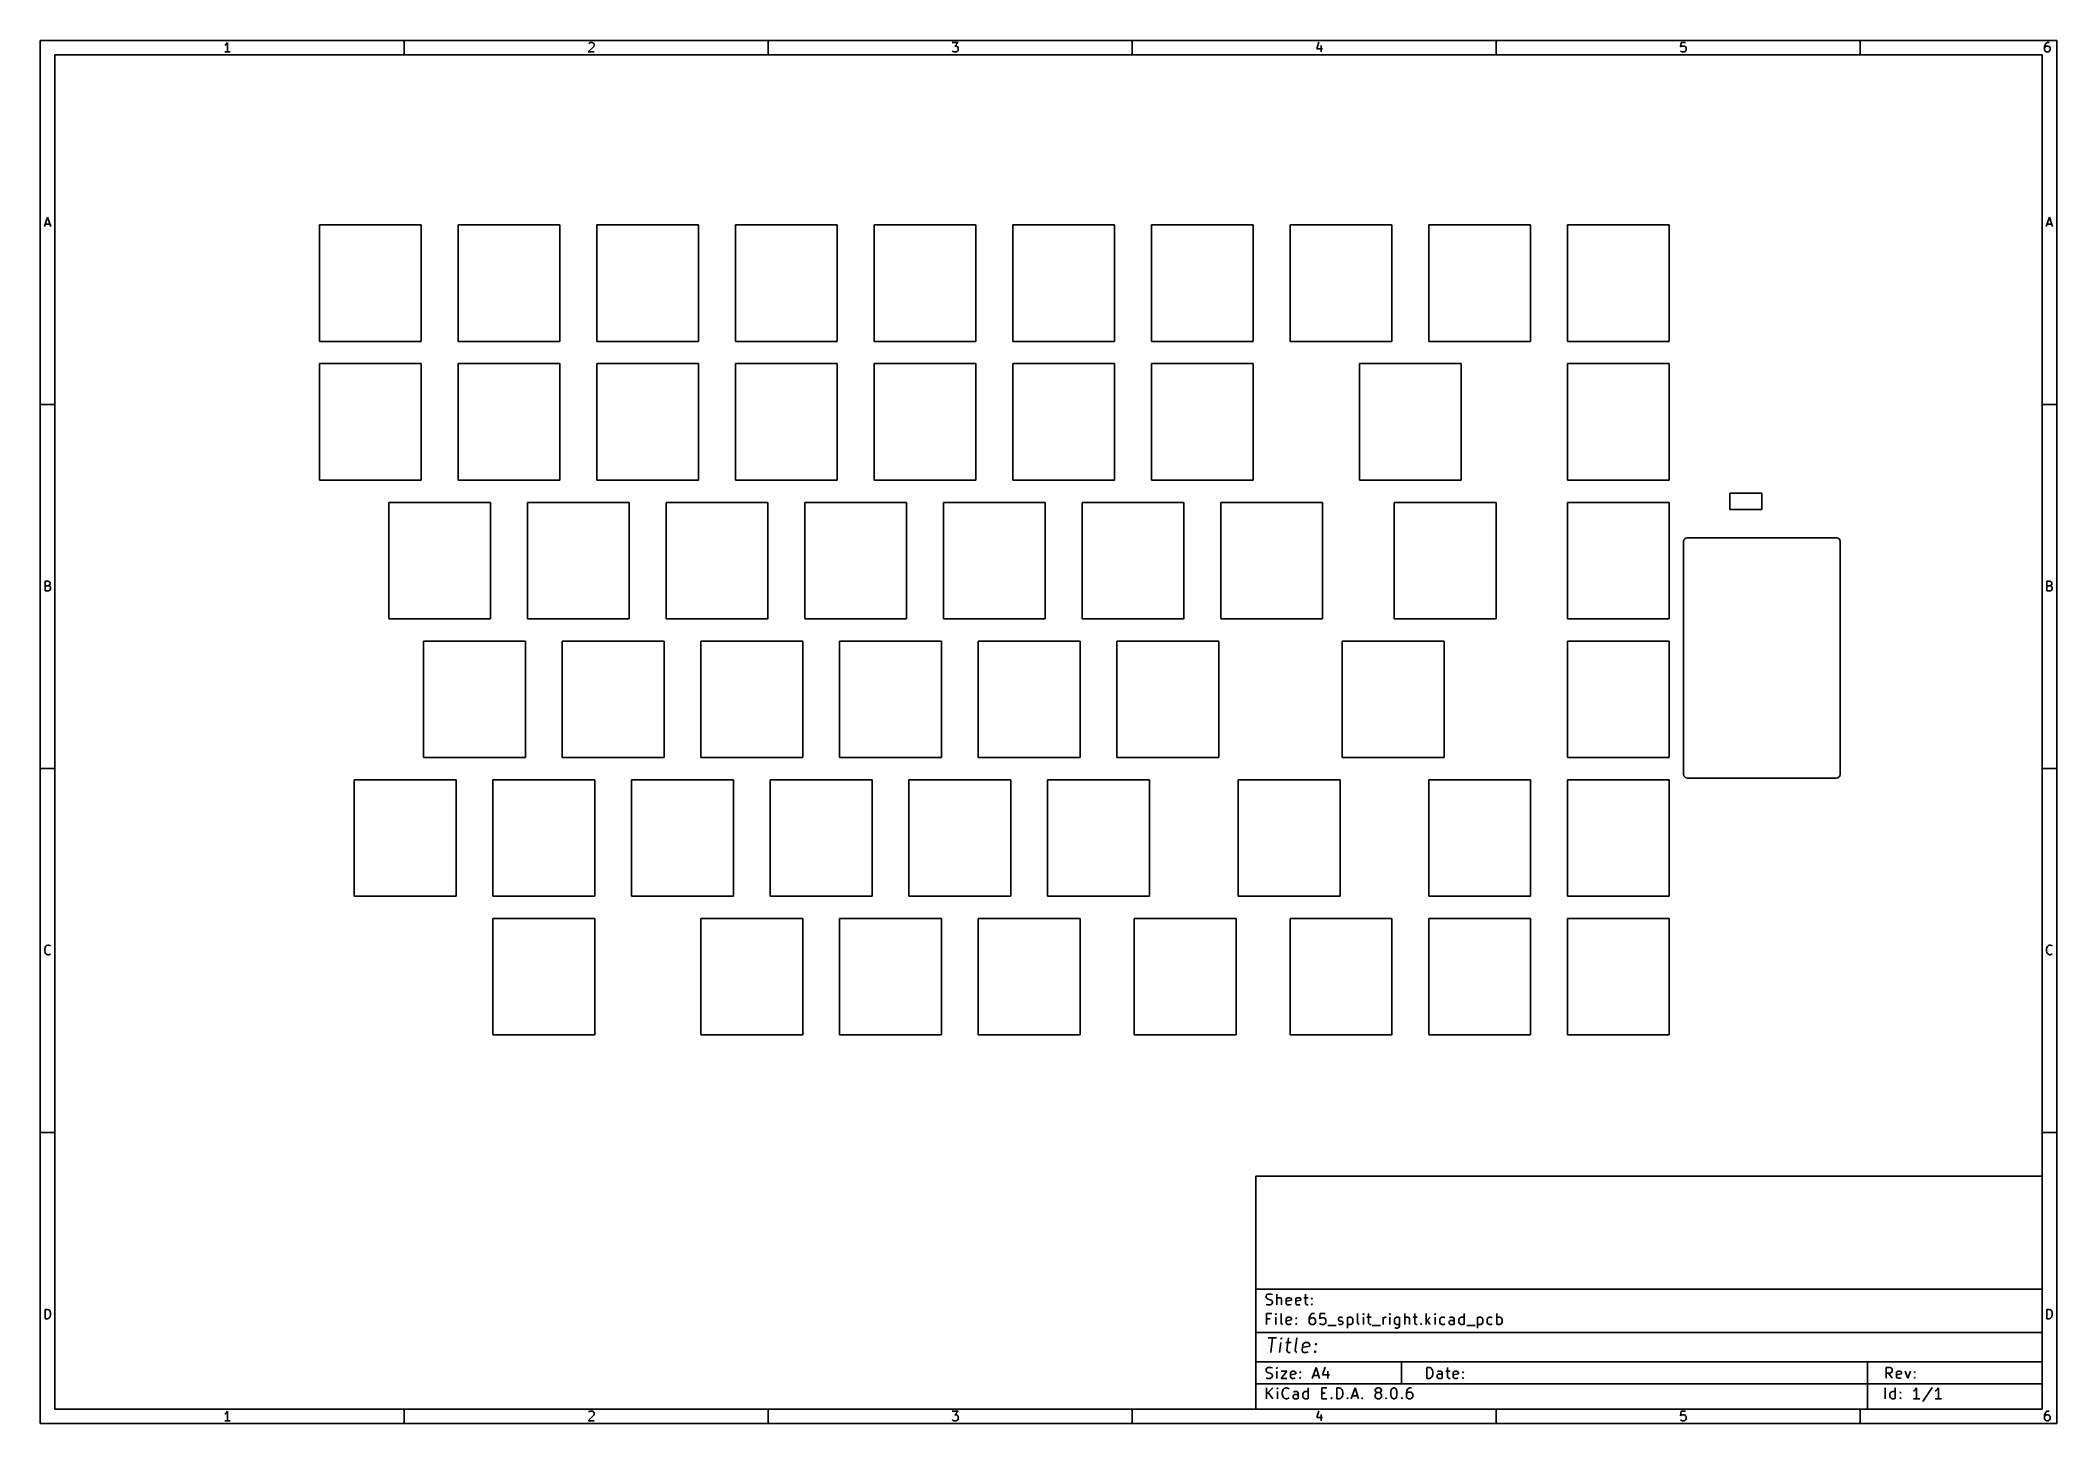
# Model space of a CAD drawing. Extents: x -9.8 to 1.1, y -6.5 to 1.
import ezdxf

# ---------------------------------------------------------------- set-up
doc = ezdxf.new("R2010")
doc.units = 0
doc.header["$MEASUREMENT"] = 0
doc.layers.add('BLACK', color=7, linetype='CONTINUOUS')

msp = doc.modelspace()

# ---------------------------------------------------------------- linework, layer by layer
at = {"layer": 'BLACK', "linetype": 'CONTINUOUS'}
for p, q in [((-9.833, 0.977), (1.073, 0.977)), ((-9.833, -6.503), (-9.833, 0.977)), ((-9.754, 0.899), (0.994, 0.899)), ((-9.754, -6.424), (-9.754, 0.899)), ((-8.83, 0.954), (-8.835, 0.951)), ((-8.805, 0.915), (-8.835, 0.915)), ((-8.825, 0.959), (-8.83, 0.954)), ((-8.82, 0.966), (-8.825, 0.959)), ((-8.82, 0.915), (-8.82, 0.966)), ((-7.864, 0.899), (-7.864, 0.977)), ((-6.839, 0.944), (-6.869, 0.915)), ((-6.869, 0.915), (-6.837, 0.915)), ((-6.866, 0.961), (-6.864, 0.963)), ((-6.864, 0.963), (-6.859, 0.966)), ((-6.859, 0.966), (-6.847, 0.966)), ((-6.847, 0.966), (-6.842, 0.963)), ((-6.842, 0.963), (-6.839, 0.961)), ((-6.839, 0.961), (-6.837, 0.956)), ((-6.837, 0.951), (-6.839, 0.944)), ((-6.837, 0.956), (-6.837, 0.951)), ((-5.896, 0.899), (-5.896, 0.977)), ((-4.9, 0.966), (-4.868, 0.966)), ((-4.898, 0.917), (-4.9, 0.92)), ((-4.893, 0.915), (-4.898, 0.917)), ((-4.878, 0.915), (-4.893, 0.915)), ((-4.868, 0.966), (-4.886, 0.946)), ((-4.886, 0.946), (-4.878, 0.946)), ((-4.878, 0.946), (-4.873, 0.944)), ((-4.873, 0.917), (-4.878, 0.915)), ((-4.873, 0.944), (-4.871, 0.942)), ((-4.871, 0.92), (-4.873, 0.917)), ((-4.871, 0.942), (-4.868, 0.937)), ((-4.868, 0.924), (-4.871, 0.92)), ((-4.868, 0.937), (-4.868, 0.924)), ((-3.927, 0.899), (-3.927, 0.977)), ((-2.917, 0.968), (-2.929, 0.932)), ((-2.929, 0.932), (-2.898, 0.932)), ((-2.905, 0.949), (-2.905, 0.915)), ((-1.959, 0.899), (-1.959, 0.977)), ((-0.958, 0.966), (-0.961, 0.942)), ((-0.961, 0.942), (-0.958, 0.944)), ((-0.958, 0.917), (-0.961, 0.92)), ((-0.934, 0.966), (-0.958, 0.966)), ((-0.958, 0.944), (-0.953, 0.946)), ((-0.953, 0.915), (-0.958, 0.917)), ((-0.953, 0.946), (-0.941, 0.946)), ((-0.941, 0.915), (-0.953, 0.915)), ((-0.941, 0.946), (-0.936, 0.944)), ((-0.936, 0.917), (-0.941, 0.915)), ((-0.936, 0.944), (-0.934, 0.942)), ((-0.934, 0.92), (-0.936, 0.917)), ((-0.934, 0.942), (-0.931, 0.937)), ((-0.931, 0.924), (-0.934, 0.92)), ((-0.931, 0.937), (-0.931, 0.924)), ((0.01, 0.899), (0.01, 0.977)), ((0.994, 0.899), (0.994, -6.424)), ((1.01, 0.954), (1.008, 0.944)), ((1.008, 0.944), (1.008, 0.924)), ((1.01, 0.942), (1.008, 0.937)), ((1.008, 0.924), (1.01, 0.92)), ((1.015, 0.961), (1.01, 0.954)), ((1.013, 0.944), (1.01, 0.942)), ((1.01, 0.92), (1.013, 0.917)), ((1.018, 0.946), (1.013, 0.944)), ((1.013, 0.917), (1.018, 0.915)), ((1.018, 0.963), (1.015, 0.961)), ((1.022, 0.966), (1.018, 0.963)), ((1.027, 0.946), (1.018, 0.946)), ((1.018, 0.915), (1.027, 0.915)), ((1.032, 0.966), (1.022, 0.966)), ((1.032, 0.944), (1.027, 0.946)), ((1.027, 0.915), (1.032, 0.917)), ((1.035, 0.942), (1.032, 0.944)), ((1.032, 0.917), (1.035, 0.92)), ((1.037, 0.937), (1.035, 0.942)), ((1.035, 0.92), (1.037, 0.924)), ((1.037, 0.924), (1.037, 0.937)), ((1.073, 0.977), (1.073, -6.503)), ((-9.81, -0.03), (-9.793, 0.021)), ((-9.793, 0.021), (-9.776, -0.03)), ((1.017, -0.03), (1.034, 0.021)), ((1.034, 0.021), (1.051, -0.03)), ((-9.805, -0.016), (-9.781, -0.016)), ((-8.323, -0.021), (-7.772, -0.021)), ((-8.323, -0.651), (-8.323, -0.021)), ((-7.772, -0.021), (-7.772, -0.651)), ((-7.573, -0.021), (-7.022, -0.021)), ((-7.573, -0.651), (-7.573, -0.021)), ((-7.022, -0.021), (-7.022, -0.651)), ((-6.823, -0.021), (-6.272, -0.021)), ((-6.823, -0.651), (-6.823, -0.021)), ((-6.272, -0.021), (-6.272, -0.651)), ((-6.073, -0.021), (-5.522, -0.021)), ((-6.073, -0.651), (-6.073, -0.021)), ((-5.522, -0.021), (-5.522, -0.651)), ((-5.323, -0.021), (-4.772, -0.021)), ((-5.323, -0.651), (-5.323, -0.021)), ((-4.772, -0.021), (-4.772, -0.651)), ((-4.573, -0.021), (-4.022, -0.021)), ((-4.573, -0.651), (-4.573, -0.021)), ((-4.022, -0.021), (-4.022, -0.651)), ((-3.823, -0.021), (-3.272, -0.021)), ((-3.823, -0.651), (-3.823, -0.021)), ((-3.272, -0.021), (-3.272, -0.651)), ((-3.073, -0.021), (-2.522, -0.021)), ((-3.073, -0.651), (-3.073, -0.021)), ((-2.522, -0.021), (-2.522, -0.651)), ((-2.323, -0.021), (-1.772, -0.021)), ((-2.323, -0.651), (-2.323, -0.021)), ((-1.772, -0.021), (-1.772, -0.651)), ((-1.573, -0.021), (-1.022, -0.021)), ((-1.573, -0.651), (-1.573, -0.021)), ((-1.022, -0.021), (-1.022, -0.651)), ((1.021, -0.016), (1.046, -0.016)), ((-7.772, -0.651), (-8.323, -0.651)), ((-7.022, -0.651), (-7.573, -0.651)), ((-6.272, -0.651), (-6.823, -0.651)), ((-5.522, -0.651), (-6.073, -0.651)), ((-4.772, -0.651), (-5.323, -0.651)), ((-4.022, -0.651), (-4.573, -0.651)), ((-3.272, -0.651), (-3.823, -0.651)), ((-2.522, -0.651), (-3.073, -0.651)), ((-1.772, -0.651), (-2.323, -0.651)), ((-1.022, -0.651), (-1.573, -0.651)), ((-8.323, -0.771), (-7.772, -0.771)), ((-8.323, -1.401), (-8.323, -0.771)), ((-7.772, -0.771), (-7.772, -1.401)), ((-7.573, -0.771), (-7.022, -0.771)), ((-7.573, -1.401), (-7.573, -0.771)), ((-7.022, -0.771), (-7.022, -1.401)), ((-6.823, -0.771), (-6.272, -0.771)), ((-6.823, -1.401), (-6.823, -0.771)), ((-6.272, -0.771), (-6.272, -1.401)), ((-6.073, -0.771), (-5.522, -0.771)), ((-6.073, -1.401), (-6.073, -0.771)), ((-5.522, -0.771), (-5.522, -1.401)), ((-5.323, -0.771), (-4.772, -0.771)), ((-5.323, -1.401), (-5.323, -0.771)), ((-4.772, -0.771), (-4.772, -1.401)), ((-4.573, -0.771), (-4.022, -0.771)), ((-4.573, -1.401), (-4.573, -0.771)), ((-4.022, -0.771), (-4.022, -1.401)), ((-3.823, -0.771), (-3.272, -0.771)), ((-3.823, -1.401), (-3.823, -0.771)), ((-3.272, -0.771), (-3.272, -1.401)), ((-2.698, -0.771), (-2.147, -0.771)), ((-2.698, -1.401), (-2.698, -0.771)), ((-2.147, -0.771), (-2.147, -1.401)), ((-1.573, -0.771), (-1.022, -0.771)), ((-1.573, -1.401), (-1.573, -0.771)), ((-1.022, -0.771), (-1.022, -1.401)), ((-9.833, -0.991), (-9.754, -0.991)), ((1.073, -0.991), (0.994, -0.991)), ((-7.772, -1.401), (-8.323, -1.401)), ((-7.022, -1.401), (-7.573, -1.401)), ((-6.272, -1.401), (-6.823, -1.401)), ((-5.522, -1.401), (-6.073, -1.401)), ((-4.772, -1.401), (-5.323, -1.401)), ((-4.022, -1.401), (-4.573, -1.401)), ((-3.272, -1.401), (-3.823, -1.401)), ((-2.147, -1.401), (-2.698, -1.401)), ((-1.022, -1.401), (-1.573, -1.401)), ((-7.948, -1.521), (-7.397, -1.521)), ((-7.948, -2.151), (-7.948, -1.521)), ((-7.397, -1.521), (-7.397, -2.151)), ((-7.198, -1.521), (-6.647, -1.521)), ((-7.198, -2.151), (-7.198, -1.521)), ((-6.647, -1.521), (-6.647, -2.151)), ((-6.448, -1.521), (-5.897, -1.521)), ((-6.448, -2.151), (-6.448, -1.521)), ((-5.897, -1.521), (-5.897, -2.151)), ((-5.698, -1.521), (-5.147, -1.521)), ((-5.698, -2.151), (-5.698, -1.521)), ((-5.147, -1.521), (-5.147, -2.151)), ((-4.948, -1.521), (-4.397, -1.521)), ((-4.948, -2.151), (-4.948, -1.521)), ((-4.397, -1.521), (-4.397, -2.151)), ((-4.198, -1.521), (-3.647, -1.521)), ((-4.198, -2.151), (-4.198, -1.521)), ((-3.647, -1.521), (-3.647, -2.151)), ((-3.448, -1.521), (-2.897, -1.521)), ((-3.448, -2.151), (-3.448, -1.521)), ((-2.897, -1.521), (-2.897, -2.151)), ((-2.51, -1.521), (-1.959, -1.521)), ((-2.51, -2.151), (-2.51, -1.521)), ((-1.959, -1.521), (-1.959, -2.151)), ((-1.573, -1.521), (-1.022, -1.521)), ((-1.573, -2.151), (-1.573, -1.521)), ((-1.022, -1.521), (-1.022, -2.151)), ((-0.521, -1.472), (-0.694, -1.472)), ((-0.694, -1.472), (-0.694, -1.559)), ((-0.521, -1.559), (-0.521, -1.472)), ((-0.694, -1.559), (-0.521, -1.559)), ((-0.945, -2.992), (-0.945, -1.732)), ((-0.925, -1.713), (-0.118, -1.713)), ((-0.098, -1.732), (-0.098, -2.992)), ((-9.807, -1.999), (-9.807, -1.948)), ((-9.807, -1.948), (-9.79, -1.948)), ((-9.79, -1.948), (-9.785, -1.95)), ((-9.785, -1.95), (-9.782, -1.952)), ((-9.782, -1.952), (-9.78, -1.957)), ((-9.78, -1.962), (-9.782, -1.967)), ((-9.78, -1.957), (-9.78, -1.962)), ((1.02, -1.999), (1.02, -1.948)), ((1.02, -1.948), (1.037, -1.948)), ((1.037, -1.948), (1.042, -1.95)), ((1.042, -1.95), (1.045, -1.952)), ((1.045, -1.952), (1.047, -1.957)), ((1.047, -1.962), (1.045, -1.967)), ((1.047, -1.957), (1.047, -1.962)), ((-9.79, -1.972), (-9.807, -1.972)), ((-9.787, -1.999), (-9.807, -1.999)), ((-9.785, -1.969), (-9.79, -1.972)), ((-9.79, -1.972), (-9.782, -1.974)), ((-9.782, -1.996), (-9.787, -1.999)), ((-9.782, -1.967), (-9.785, -1.969)), ((-9.782, -1.974), (-9.78, -1.977)), ((-9.78, -1.994), (-9.782, -1.996)), ((-9.78, -1.977), (-9.777, -1.982)), ((-9.777, -1.989), (-9.78, -1.994)), ((-9.777, -1.982), (-9.777, -1.989)), ((1.037, -1.972), (1.02, -1.972)), ((1.04, -1.999), (1.02, -1.999)), ((1.042, -1.969), (1.037, -1.972)), ((1.037, -1.972), (1.045, -1.974)), ((1.045, -1.996), (1.04, -1.999)), ((1.045, -1.967), (1.042, -1.969)), ((1.045, -1.974), (1.047, -1.977)), ((1.047, -1.994), (1.045, -1.996)), ((1.047, -1.977), (1.049, -1.982)), ((1.049, -1.989), (1.047, -1.994)), ((1.049, -1.982), (1.049, -1.989)), ((-7.397, -2.151), (-7.948, -2.151)), ((-6.647, -2.151), (-7.198, -2.151)), ((-5.897, -2.151), (-6.448, -2.151)), ((-5.147, -2.151), (-5.698, -2.151)), ((-4.397, -2.151), (-4.948, -2.151)), ((-3.647, -2.151), (-4.198, -2.151)), ((-2.897, -2.151), (-3.448, -2.151)), ((-1.959, -2.151), (-2.51, -2.151)), ((-1.022, -2.151), (-1.573, -2.151)), ((-7.76, -2.271), (-7.209, -2.271)), ((-7.76, -2.901), (-7.76, -2.271)), ((-7.209, -2.271), (-7.209, -2.901)), ((-7.01, -2.271), (-6.459, -2.271)), ((-7.01, -2.901), (-7.01, -2.271)), ((-6.459, -2.271), (-6.459, -2.901)), ((-6.26, -2.271), (-5.709, -2.271)), ((-6.26, -2.901), (-6.26, -2.271)), ((-5.709, -2.271), (-5.709, -2.901)), ((-5.51, -2.271), (-4.959, -2.271)), ((-5.51, -2.901), (-5.51, -2.271)), ((-4.959, -2.271), (-4.959, -2.901)), ((-4.76, -2.271), (-4.209, -2.271)), ((-4.76, -2.901), (-4.76, -2.271)), ((-4.209, -2.271), (-4.209, -2.901)), ((-4.01, -2.271), (-3.459, -2.271)), ((-4.01, -2.901), (-4.01, -2.271)), ((-3.459, -2.271), (-3.459, -2.901)), ((-2.792, -2.271), (-2.24, -2.271)), ((-2.792, -2.901), (-2.792, -2.271)), ((-2.24, -2.271), (-2.24, -2.901)), ((-1.573, -2.271), (-1.022, -2.271)), ((-1.573, -2.901), (-1.573, -2.271)), ((-1.022, -2.271), (-1.022, -2.901)), ((-7.209, -2.901), (-7.76, -2.901)), ((-6.459, -2.901), (-7.01, -2.901)), ((-5.709, -2.901), (-6.26, -2.901)), ((-4.959, -2.901), (-5.51, -2.901)), ((-4.209, -2.901), (-4.76, -2.901)), ((-3.459, -2.901), (-4.01, -2.901)), ((-2.24, -2.901), (-2.792, -2.901)), ((-1.022, -2.901), (-1.573, -2.901)), ((-9.833, -2.96), (-9.754, -2.96)), ((-8.135, -3.021), (-7.584, -3.021)), ((-8.135, -3.651), (-8.135, -3.021)), ((-7.584, -3.021), (-7.584, -3.651)), ((-7.385, -3.021), (-6.834, -3.021)), ((-7.385, -3.651), (-7.385, -3.021)), ((-6.834, -3.021), (-6.834, -3.651)), ((-6.635, -3.021), (-6.084, -3.021)), ((-6.635, -3.651), (-6.635, -3.021)), ((-6.084, -3.021), (-6.084, -3.651)), ((-5.885, -3.021), (-5.334, -3.021)), ((-5.885, -3.651), (-5.885, -3.021)), ((-5.334, -3.021), (-5.334, -3.651)), ((-5.135, -3.021), (-4.584, -3.021)), ((-5.135, -3.651), (-5.135, -3.021)), ((-4.584, -3.021), (-4.584, -3.651)), ((-4.385, -3.021), (-3.834, -3.021)), ((-4.385, -3.651), (-4.385, -3.021)), ((-3.834, -3.021), (-3.834, -3.651)), ((-3.354, -3.021), (-2.803, -3.021)), ((-3.354, -3.651), (-3.354, -3.021)), ((-2.803, -3.021), (-2.803, -3.651)), ((-2.323, -3.021), (-1.772, -3.021)), ((-2.323, -3.651), (-2.323, -3.021)), ((-1.772, -3.021), (-1.772, -3.651)), ((-1.573, -3.021), (-1.022, -3.021)), ((-1.573, -3.651), (-1.573, -3.021)), ((-1.022, -3.021), (-1.022, -3.651)), ((-0.118, -3.012), (-0.925, -3.012)), ((1.073, -2.96), (0.994, -2.96)), ((-7.584, -3.651), (-8.135, -3.651)), ((-6.834, -3.651), (-7.385, -3.651)), ((-6.084, -3.651), (-6.635, -3.651)), ((-5.334, -3.651), (-5.885, -3.651)), ((-4.584, -3.651), (-5.135, -3.651)), ((-3.834, -3.651), (-4.385, -3.651)), ((-2.803, -3.651), (-3.354, -3.651)), ((-1.772, -3.651), (-2.323, -3.651)), ((-1.022, -3.651), (-1.573, -3.651)), ((-7.385, -3.771), (-6.834, -3.771)), ((-7.385, -4.401), (-7.385, -3.771)), ((-6.834, -3.771), (-6.834, -4.401)), ((-6.26, -3.771), (-5.709, -3.771)), ((-6.26, -4.401), (-6.26, -3.771)), ((-5.709, -3.771), (-5.709, -4.401)), ((-5.51, -3.771), (-4.959, -3.771)), ((-5.51, -4.401), (-5.51, -3.771)), ((-4.959, -3.771), (-4.959, -4.401)), ((-4.76, -3.771), (-4.209, -3.771)), ((-4.76, -4.401), (-4.76, -3.771)), ((-4.209, -3.771), (-4.209, -4.401)), ((-3.917, -3.771), (-3.365, -3.771)), ((-3.917, -4.401), (-3.917, -3.771)), ((-3.365, -3.771), (-3.365, -4.401)), ((-3.073, -3.771), (-2.522, -3.771)), ((-3.073, -4.401), (-3.073, -3.771)), ((-2.522, -3.771), (-2.522, -4.401)), ((-2.323, -3.771), (-1.772, -3.771)), ((-2.323, -4.401), (-2.323, -3.771)), ((-1.772, -3.771), (-1.772, -4.401)), ((-1.573, -3.771), (-1.022, -3.771)), ((-1.573, -4.401), (-1.573, -3.771)), ((-1.022, -3.771), (-1.022, -4.401)), ((-9.807, -3.928), (-9.804, -3.923)), ((-9.804, -3.923), (-9.799, -3.918)), ((-9.799, -3.918), (-9.792, -3.916)), ((-9.792, -3.916), (-9.787, -3.916)), ((-9.787, -3.916), (-9.78, -3.918)), ((-9.78, -3.918), (-9.777, -3.921)), ((1.02, -3.928), (1.023, -3.923)), ((1.023, -3.923), (1.028, -3.918)), ((1.028, -3.918), (1.035, -3.916)), ((1.035, -3.916), (1.04, -3.916)), ((1.04, -3.916), (1.047, -3.918)), ((1.047, -3.918), (1.049, -3.921)), ((-9.809, -3.938), (-9.807, -3.928)), ((-9.809, -3.945), (-9.809, -3.938)), ((-9.807, -3.955), (-9.809, -3.945)), ((-9.804, -3.96), (-9.807, -3.955)), ((-9.799, -3.965), (-9.804, -3.96)), ((-9.792, -3.967), (-9.799, -3.965)), ((-9.787, -3.967), (-9.792, -3.967)), ((-9.78, -3.965), (-9.787, -3.967)), ((-9.777, -3.962), (-9.78, -3.965)), ((1.018, -3.938), (1.02, -3.928)), ((1.018, -3.945), (1.018, -3.938)), ((1.02, -3.955), (1.018, -3.945)), ((1.023, -3.96), (1.02, -3.955)), ((1.028, -3.965), (1.023, -3.96)), ((1.035, -3.967), (1.028, -3.965)), ((1.04, -3.967), (1.035, -3.967)), ((1.047, -3.965), (1.04, -3.967)), ((1.049, -3.962), (1.047, -3.965)), ((-6.834, -4.401), (-7.385, -4.401)), ((-5.709, -4.401), (-6.26, -4.401)), ((-4.959, -4.401), (-5.51, -4.401)), ((-4.209, -4.401), (-4.76, -4.401)), ((-3.365, -4.401), (-3.917, -4.401)), ((-2.522, -4.401), (-3.073, -4.401)), ((-1.772, -4.401), (-2.323, -4.401)), ((-1.022, -4.401), (-1.573, -4.401)), ((-9.833, -4.928), (-9.754, -4.928)), ((1.073, -4.928), (0.994, -4.928)), ((-3.258, -5.165), (0.994, -5.165)), ((-3.258, -6.424), (-3.258, -5.165)), ((0.994, -5.165), (0.994, -6.424)), ((-3.258, -5.775), (0.994, -5.775)), ((-9.807, -5.936), (-9.807, -5.885)), ((-9.807, -5.885), (-9.794, -5.885)), ((-9.794, -5.885), (-9.787, -5.887)), ((-9.787, -5.887), (-9.782, -5.892)), ((-3.203, -5.813), (-3.2, -5.807)), ((-3.203, -5.819), (-3.203, -5.813)), ((-3.2, -5.824), (-3.203, -5.819)), ((-3.203, -5.858), (-3.195, -5.861)), ((-3.2, -5.807), (-3.198, -5.805)), ((-3.198, -5.827), (-3.2, -5.824)), ((-3.198, -5.805), (-3.192, -5.802)), ((-3.192, -5.83), (-3.198, -5.827)), ((-3.195, -5.861), (-3.181, -5.861)), ((-3.192, -5.802), (-3.178, -5.802)), ((-3.181, -5.833), (-3.192, -5.83)), ((-3.175, -5.836), (-3.181, -5.833)), ((-3.181, -5.861), (-3.175, -5.858)), ((-3.178, -5.802), (-3.169, -5.805)), ((-3.172, -5.838), (-3.175, -5.836)), ((-3.175, -5.858), (-3.172, -5.855)), ((-3.169, -5.844), (-3.172, -5.838)), ((-3.172, -5.855), (-3.169, -5.85)), ((-3.169, -5.85), (-3.169, -5.844)), ((-3.144, -5.861), (-3.144, -5.802)), ((-3.141, -5.824), (-3.144, -5.827)), ((-3.136, -5.822), (-3.141, -5.824)), ((-3.127, -5.822), (-3.136, -5.822)), ((-3.122, -5.824), (-3.127, -5.822)), ((-3.119, -5.83), (-3.122, -5.824)), ((-3.119, -5.861), (-3.119, -5.83)), ((-3.094, -5.83), (-3.091, -5.824)), ((-3.094, -5.852), (-3.094, -5.83)), ((-3.065, -5.836), (-3.094, -5.841)), ((-3.091, -5.858), (-3.094, -5.852)), ((-3.091, -5.824), (-3.085, -5.822)), ((-3.085, -5.861), (-3.091, -5.858)), ((-3.085, -5.822), (-3.074, -5.822)), ((-3.074, -5.861), (-3.085, -5.861)), ((-3.074, -5.822), (-3.068, -5.824)), ((-3.068, -5.858), (-3.074, -5.861)), ((-3.068, -5.824), (-3.065, -5.83)), ((-3.065, -5.83), (-3.065, -5.836)), ((-3.043, -5.83), (-3.04, -5.824)), ((-3.043, -5.852), (-3.043, -5.83)), ((-3.015, -5.836), (-3.043, -5.841)), ((-3.04, -5.858), (-3.043, -5.852)), ((-3.04, -5.824), (-3.035, -5.822)), ((-3.035, -5.861), (-3.04, -5.858)), ((-3.035, -5.822), (-3.023, -5.822)), ((-3.023, -5.861), (-3.035, -5.861)), ((-3.023, -5.822), (-3.018, -5.824)), ((-3.018, -5.858), (-3.023, -5.861)), ((-3.018, -5.824), (-3.015, -5.83)), ((-3.015, -5.83), (-3.015, -5.836)), ((-2.998, -5.822), (-2.975, -5.822)), ((-2.99, -5.802), (-2.99, -5.852)), ((-2.99, -5.852), (-2.987, -5.858)), ((-2.987, -5.858), (-2.981, -5.861)), ((-2.981, -5.861), (-2.975, -5.861)), ((-2.959, -5.827), (-2.956, -5.824)), ((-2.956, -5.83), (-2.959, -5.827)), ((-2.959, -5.858), (-2.956, -5.855)), ((-2.956, -5.861), (-2.959, -5.858)), ((-2.956, -5.824), (-2.953, -5.827)), ((-2.956, -5.824), (-2.956, -5.83)), ((-2.953, -5.827), (-2.956, -5.83)), ((-2.956, -5.855), (-2.953, -5.858)), ((-2.956, -5.855), (-2.956, -5.861)), ((-2.953, -5.858), (-2.956, -5.861)), ((1.02, -5.936), (1.02, -5.885)), ((1.02, -5.885), (1.032, -5.885)), ((1.032, -5.885), (1.04, -5.887)), ((1.04, -5.887), (1.045, -5.892)), ((-9.794, -5.936), (-9.807, -5.936)), ((-9.787, -5.933), (-9.794, -5.936)), ((-9.782, -5.928), (-9.787, -5.933)), ((-9.782, -5.892), (-9.78, -5.897)), ((-9.78, -5.924), (-9.782, -5.928)), ((-9.78, -5.897), (-9.777, -5.906)), ((-9.777, -5.914), (-9.78, -5.924)), ((-9.777, -5.906), (-9.777, -5.914)), ((-3.2, -5.967), (-3.2, -5.908)), ((-3.2, -5.908), (-3.172, -5.908)), ((-3.181, -5.936), (-3.2, -5.936)), ((-3.15, -5.908), (-3.153, -5.911)), ((-3.153, -5.911), (-3.15, -5.914)), ((-3.147, -5.911), (-3.15, -5.908)), ((-3.15, -5.908), (-3.15, -5.914)), ((-3.15, -5.914), (-3.147, -5.911)), ((-3.15, -5.967), (-3.15, -5.928)), ((-3.122, -5.959), (-3.122, -5.908)), ((-3.119, -5.964), (-3.122, -5.959)), ((-3.113, -5.967), (-3.119, -5.964)), ((-3.094, -5.936), (-3.091, -5.931)), ((-3.094, -5.959), (-3.094, -5.936)), ((-3.065, -5.942), (-3.094, -5.948)), ((-3.091, -5.964), (-3.094, -5.959)), ((-3.091, -5.931), (-3.085, -5.928)), ((-3.085, -5.967), (-3.091, -5.964)), ((-3.085, -5.928), (-3.074, -5.928)), ((-3.074, -5.967), (-3.085, -5.967)), ((-3.074, -5.928), (-3.068, -5.931)), ((-3.068, -5.964), (-3.074, -5.967)), ((-3.068, -5.931), (-3.065, -5.936)), ((-3.065, -5.936), (-3.065, -5.942)), ((-3.043, -5.933), (-3.04, -5.931)), ((-3.04, -5.936), (-3.043, -5.933)), ((-3.043, -5.964), (-3.04, -5.962)), ((-3.04, -5.967), (-3.043, -5.964)), ((-3.04, -5.931), (-3.037, -5.933)), ((-3.04, -5.931), (-3.04, -5.936)), ((-3.037, -5.933), (-3.04, -5.936)), ((-3.04, -5.962), (-3.037, -5.964)), ((-3.04, -5.962), (-3.04, -5.967)), ((-3.037, -5.964), (-3.04, -5.967)), ((-2.967, -5.922), (-2.97, -5.933)), ((-2.97, -5.933), (-2.97, -5.956)), ((-2.967, -5.936), (-2.97, -5.942)), ((-2.97, -5.956), (-2.967, -5.962)), ((-2.961, -5.914), (-2.967, -5.922)), ((-2.964, -5.933), (-2.967, -5.936)), ((-2.967, -5.962), (-2.964, -5.964)), ((-2.959, -5.931), (-2.964, -5.933)), ((-2.964, -5.964), (-2.959, -5.967)), ((-2.959, -5.911), (-2.961, -5.914)), ((-2.953, -5.908), (-2.959, -5.911)), ((-2.947, -5.931), (-2.959, -5.931)), ((-2.959, -5.967), (-2.947, -5.967)), ((-2.942, -5.908), (-2.953, -5.908)), ((-2.942, -5.933), (-2.947, -5.931)), ((-2.947, -5.967), (-2.942, -5.964)), ((-2.939, -5.936), (-2.942, -5.933)), ((-2.942, -5.964), (-2.939, -5.962)), ((-2.936, -5.942), (-2.939, -5.936)), ((-2.939, -5.962), (-2.936, -5.956)), ((-2.936, -5.956), (-2.936, -5.942)), ((-2.911, -5.908), (-2.914, -5.936)), ((-2.914, -5.936), (-2.911, -5.933)), ((-2.911, -5.964), (-2.914, -5.962)), ((-2.883, -5.908), (-2.911, -5.908)), ((-2.911, -5.933), (-2.905, -5.931)), ((-2.905, -5.967), (-2.911, -5.964)), ((-2.905, -5.931), (-2.891, -5.931)), ((-2.891, -5.967), (-2.905, -5.967)), ((-2.891, -5.931), (-2.885, -5.933)), ((-2.885, -5.964), (-2.891, -5.967)), ((-2.885, -5.933), (-2.883, -5.936)), ((-2.883, -5.962), (-2.885, -5.964)), ((-2.883, -5.936), (-2.88, -5.942)), ((-2.88, -5.956), (-2.883, -5.962)), ((-2.88, -5.942), (-2.88, -5.956)), ((-2.869, -5.973), (-2.824, -5.973)), ((-2.812, -5.936), (-2.81, -5.931)), ((-2.812, -5.939), (-2.812, -5.936)), ((-2.81, -5.945), (-2.812, -5.939)), ((-2.812, -5.964), (-2.807, -5.967)), ((-2.81, -5.931), (-2.804, -5.928)), ((-2.804, -5.948), (-2.81, -5.945)), ((-2.807, -5.967), (-2.795, -5.967)), ((-2.804, -5.928), (-2.795, -5.928)), ((-2.795, -5.948), (-2.804, -5.948)), ((-2.795, -5.928), (-2.79, -5.931)), ((-2.79, -5.95), (-2.795, -5.948)), ((-2.795, -5.967), (-2.79, -5.964)), ((-2.787, -5.956), (-2.79, -5.95)), ((-2.79, -5.964), (-2.787, -5.959)), ((-2.787, -5.959), (-2.787, -5.956)), ((-2.762, -5.928), (-2.762, -5.987)), ((-2.762, -5.931), (-2.756, -5.928)), ((-2.756, -5.967), (-2.762, -5.964)), ((-2.756, -5.928), (-2.745, -5.928)), ((-2.745, -5.967), (-2.756, -5.967)), ((-2.745, -5.928), (-2.739, -5.931)), ((-2.739, -5.964), (-2.745, -5.967)), ((-2.739, -5.931), (-2.736, -5.933)), ((-2.736, -5.962), (-2.739, -5.964)), ((-2.736, -5.933), (-2.734, -5.939)), ((-2.734, -5.956), (-2.736, -5.962)), ((-2.734, -5.939), (-2.734, -5.956)), ((-2.708, -5.959), (-2.708, -5.908)), ((-2.705, -5.964), (-2.708, -5.959)), ((-2.7, -5.967), (-2.705, -5.964)), ((-2.677, -5.908), (-2.68, -5.911)), ((-2.68, -5.911), (-2.677, -5.914)), ((-2.675, -5.911), (-2.677, -5.908)), ((-2.677, -5.908), (-2.677, -5.914)), ((-2.677, -5.914), (-2.675, -5.911)), ((-2.677, -5.967), (-2.677, -5.928)), ((-2.658, -5.928), (-2.635, -5.928)), ((-2.649, -5.908), (-2.649, -5.959)), ((-2.649, -5.959), (-2.646, -5.964)), ((-2.646, -5.964), (-2.641, -5.967)), ((-2.641, -5.967), (-2.635, -5.967)), ((-2.63, -5.973), (-2.585, -5.973)), ((-2.57, -5.967), (-2.57, -5.928)), ((-2.57, -5.939), (-2.568, -5.933)), ((-2.568, -5.933), (-2.565, -5.931)), ((-2.565, -5.931), (-2.559, -5.928)), ((-2.559, -5.928), (-2.554, -5.928)), ((-2.534, -5.908), (-2.537, -5.911)), ((-2.537, -5.911), (-2.534, -5.914)), ((-2.531, -5.911), (-2.534, -5.908)), ((-2.534, -5.908), (-2.534, -5.914)), ((-2.534, -5.914), (-2.531, -5.911)), ((-2.534, -5.967), (-2.534, -5.928)), ((-2.509, -5.939), (-2.506, -5.933)), ((-2.509, -5.956), (-2.509, -5.939)), ((-2.506, -5.962), (-2.509, -5.956)), ((-2.506, -5.933), (-2.503, -5.931)), ((-2.503, -5.964), (-2.506, -5.962)), ((-2.5, -5.987), (-2.506, -5.984)), ((-2.503, -5.931), (-2.497, -5.928)), ((-2.497, -5.967), (-2.503, -5.964)), ((-2.492, -5.987), (-2.5, -5.987)), ((-2.497, -5.928), (-2.486, -5.928)), ((-2.486, -5.967), (-2.497, -5.967)), ((-2.486, -5.984), (-2.492, -5.987)), ((-2.486, -5.928), (-2.481, -5.931)), ((-2.481, -5.964), (-2.486, -5.967)), ((-2.483, -5.981), (-2.486, -5.984)), ((-2.481, -5.976), (-2.483, -5.981)), ((-2.481, -5.928), (-2.481, -5.976)), ((-2.452, -5.967), (-2.452, -5.908)), ((-2.45, -5.931), (-2.452, -5.933)), ((-2.444, -5.928), (-2.45, -5.931)), ((-2.436, -5.928), (-2.444, -5.928)), ((-2.43, -5.931), (-2.436, -5.928)), ((-2.427, -5.936), (-2.43, -5.931)), ((-2.427, -5.967), (-2.427, -5.936)), ((-2.407, -5.928), (-2.385, -5.928)), ((-2.399, -5.908), (-2.399, -5.959)), ((-2.399, -5.959), (-2.396, -5.964)), ((-2.396, -5.964), (-2.391, -5.967)), ((-2.391, -5.967), (-2.385, -5.967)), ((-2.368, -5.964), (-2.365, -5.962)), ((-2.365, -5.967), (-2.368, -5.964)), ((-2.365, -5.962), (-2.362, -5.964)), ((-2.365, -5.962), (-2.365, -5.967)), ((-2.362, -5.964), (-2.365, -5.967)), ((-2.337, -5.967), (-2.337, -5.908)), ((-2.315, -5.928), (-2.337, -5.95)), ((-2.331, -5.945), (-2.315, -5.967)), ((-2.289, -5.908), (-2.292, -5.911)), ((-2.292, -5.911), (-2.289, -5.914)), ((-2.286, -5.911), (-2.289, -5.908)), ((-2.289, -5.908), (-2.289, -5.914)), ((-2.289, -5.914), (-2.286, -5.911)), ((-2.289, -5.967), (-2.289, -5.928)), ((-2.264, -5.939), (-2.261, -5.933)), ((-2.264, -5.956), (-2.264, -5.939)), ((-2.261, -5.962), (-2.264, -5.956)), ((-2.261, -5.933), (-2.258, -5.931)), ((-2.258, -5.964), (-2.261, -5.962)), ((-2.258, -5.931), (-2.253, -5.928)), ((-2.253, -5.967), (-2.258, -5.964)), ((-2.253, -5.928), (-2.241, -5.928)), ((-2.241, -5.967), (-2.253, -5.967)), ((-2.241, -5.928), (-2.236, -5.931)), ((-2.236, -5.964), (-2.241, -5.967)), ((-2.213, -5.953), (-2.211, -5.948)), ((-2.213, -5.959), (-2.213, -5.953)), ((-2.211, -5.964), (-2.213, -5.959)), ((-2.205, -5.928), (-2.211, -5.931)), ((-2.211, -5.948), (-2.205, -5.945)), ((-2.205, -5.967), (-2.211, -5.964)), ((-2.194, -5.928), (-2.205, -5.928)), ((-2.205, -5.945), (-2.191, -5.945)), ((-2.191, -5.967), (-2.205, -5.967)), ((-2.188, -5.931), (-2.194, -5.928)), ((-2.191, -5.945), (-2.185, -5.942)), ((-2.185, -5.964), (-2.191, -5.967)), ((-2.185, -5.936), (-2.188, -5.931)), ((-2.185, -5.967), (-2.185, -5.936)), ((-2.16, -5.939), (-2.157, -5.933)), ((-2.16, -5.956), (-2.16, -5.939)), ((-2.157, -5.962), (-2.16, -5.956)), ((-2.157, -5.933), (-2.154, -5.931)), ((-2.154, -5.964), (-2.157, -5.962)), ((-2.154, -5.931), (-2.149, -5.928)), ((-2.149, -5.967), (-2.154, -5.964)), ((-2.149, -5.928), (-2.137, -5.928)), ((-2.137, -5.967), (-2.149, -5.967)), ((-2.137, -5.928), (-2.132, -5.931)), ((-2.132, -5.964), (-2.137, -5.967)), ((-2.132, -5.967), (-2.132, -5.908)), ((-2.118, -5.973), (-2.073, -5.973)), ((-2.059, -5.928), (-2.059, -5.987)), ((-2.059, -5.931), (-2.053, -5.928)), ((-2.053, -5.967), (-2.059, -5.964)), ((-2.053, -5.928), (-2.042, -5.928)), ((-2.042, -5.967), (-2.053, -5.967)), ((-2.042, -5.928), (-2.036, -5.931)), ((-2.036, -5.964), (-2.042, -5.967)), ((-2.036, -5.931), (-2.033, -5.933)), ((-2.033, -5.962), (-2.036, -5.964)), ((-2.033, -5.933), (-2.031, -5.939)), ((-2.031, -5.956), (-2.033, -5.962)), ((-2.031, -5.939), (-2.031, -5.956)), ((-2.008, -5.939), (-2.005, -5.933)), ((-2.008, -5.956), (-2.008, -5.939)), ((-2.005, -5.962), (-2.008, -5.956)), ((-2.005, -5.933), (-2.002, -5.931)), ((-2.002, -5.964), (-2.005, -5.962)), ((-2.002, -5.931), (-1.997, -5.928)), ((-1.997, -5.967), (-2.002, -5.964)), ((-1.997, -5.928), (-1.986, -5.928)), ((-1.986, -5.967), (-1.997, -5.967)), ((-1.986, -5.928), (-1.98, -5.931)), ((-1.98, -5.964), (-1.986, -5.967)), ((-1.955, -5.967), (-1.955, -5.908)), ((-1.955, -5.931), (-1.949, -5.928)), ((-1.949, -5.967), (-1.955, -5.964)), ((-1.949, -5.928), (-1.938, -5.928)), ((-1.938, -5.967), (-1.949, -5.967)), ((-1.938, -5.928), (-1.932, -5.931)), ((-1.932, -5.964), (-1.938, -5.967)), ((-1.932, -5.931), (-1.929, -5.933)), ((-1.929, -5.962), (-1.932, -5.964)), ((-1.929, -5.933), (-1.927, -5.939)), ((-1.927, -5.956), (-1.929, -5.962)), ((-1.927, -5.939), (-1.927, -5.956)), ((1.032, -5.936), (1.02, -5.936)), ((1.04, -5.933), (1.032, -5.936)), ((1.045, -5.928), (1.04, -5.933)), ((1.045, -5.892), (1.047, -5.897)), ((1.047, -5.924), (1.045, -5.928)), ((1.047, -5.897), (1.049, -5.906)), ((1.049, -5.914), (1.047, -5.924)), ((1.049, -5.906), (1.049, -5.914)), ((-3.258, -6.011), (0.994, -6.011)), ((-3.191, -6.039), (-3.146, -6.039)), ((-3.178, -6.118), (-3.169, -6.039)), ((-3.13, -6.118), (-3.123, -6.065)), ((-3.12, -6.039), (-3.124, -6.043)), ((-3.124, -6.043), (-3.121, -6.046)), ((-3.12, -6.039), (-3.121, -6.046)), ((-3.121, -6.046), (-3.117, -6.043)), ((-3.117, -6.043), (-3.12, -6.039)), ((-3.097, -6.065), (-3.067, -6.065)), ((-3.082, -6.039), (-3.091, -6.106)), ((-3.091, -6.106), (-3.088, -6.114)), ((-3.046, -6.106), (-3.037, -6.039)), ((-3.043, -6.114), (-3.046, -6.106)), ((-3.008, -6.106), (-3.005, -6.076)), ((-3.006, -6.114), (-3.008, -6.106)), ((-2.968, -6.084), (-3.006, -6.091)), ((-3.005, -6.076), (-3, -6.069)), ((-3, -6.069), (-2.992, -6.065)), ((-2.992, -6.065), (-2.977, -6.065)), ((-2.977, -6.065), (-2.97, -6.069)), ((-2.97, -6.069), (-2.967, -6.076)), ((-2.967, -6.076), (-2.968, -6.084)), ((-2.937, -6.073), (-2.932, -6.069)), ((-2.933, -6.076), (-2.937, -6.073)), ((-2.932, -6.069), (-2.933, -6.076)), ((-2.929, -6.073), (-2.933, -6.076)), ((-2.932, -6.069), (-2.929, -6.073)), ((-3.258, -6.169), (0.994, -6.169)), ((-3.203, -6.211), (-3.2, -6.205)), ((-3.203, -6.216), (-3.203, -6.211)), ((-3.2, -6.205), (-3.198, -6.202)), ((-3.198, -6.202), (-3.192, -6.199)), ((-3.192, -6.199), (-3.178, -6.199)), ((-3.178, -6.199), (-3.169, -6.202)), ((-3.144, -6.199), (-3.147, -6.202)), ((-3.147, -6.202), (-3.144, -6.205)), ((-3.141, -6.202), (-3.144, -6.199)), ((-3.144, -6.199), (-3.144, -6.205)), ((-3.144, -6.205), (-3.141, -6.202)), ((-3.088, -6.114), (-3.081, -6.118)), ((-3.081, -6.118), (-3.073, -6.118)), ((-3.036, -6.118), (-3.043, -6.114)), ((-2.999, -6.118), (-3.006, -6.114)), ((-2.984, -6.118), (-2.999, -6.118)), ((-2.976, -6.114), (-2.984, -6.118)), ((-2.953, -6.259), (-2.933, -6.199)), ((-2.942, -6.114), (-2.938, -6.11)), ((-2.939, -6.118), (-2.942, -6.114)), ((-2.938, -6.11), (-2.939, -6.118)), ((-2.934, -6.114), (-2.939, -6.118)), ((-2.938, -6.11), (-2.934, -6.114)), ((-2.933, -6.199), (-2.914, -6.259)), ((-2.883, -6.197), (-2.897, -6.239)), ((-2.47, -6.169), (-2.47, -6.287)), ((-2.334, -6.259), (-2.334, -6.199)), ((-2.334, -6.199), (-2.32, -6.199)), ((-2.32, -6.199), (-2.312, -6.202)), ((-2.312, -6.202), (-2.306, -6.208)), ((-2.306, -6.208), (-2.303, -6.214)), ((-2.303, -6.214), (-2.301, -6.225)), ((-2.222, -6.199), (-2.222, -6.25)), ((0.049, -6.169), (0.049, -6.424)), ((0.15, -6.258), (0.15, -6.199)), ((0.15, -6.199), (0.172, -6.199)), ((0.172, -6.199), (0.178, -6.202)), ((0.178, -6.202), (0.181, -6.205)), ((0.181, -6.205), (0.184, -6.21)), ((0.184, -6.21), (0.184, -6.219)), ((-3.258, -6.287), (0.994, -6.287)), ((-3.2, -6.222), (-3.203, -6.216)), ((-3.203, -6.256), (-3.195, -6.259)), ((-3.198, -6.225), (-3.2, -6.222)), ((-3.2, -6.369), (-3.2, -6.31)), ((-3.167, -6.31), (-3.2, -6.343)), ((-3.192, -6.228), (-3.198, -6.225)), ((-3.195, -6.259), (-3.181, -6.259)), ((-3.181, -6.23), (-3.192, -6.228)), ((-3.175, -6.233), (-3.181, -6.23)), ((-3.181, -6.259), (-3.175, -6.256)), ((-3.172, -6.236), (-3.175, -6.233)), ((-3.175, -6.256), (-3.172, -6.253)), ((-3.169, -6.242), (-3.172, -6.236)), ((-3.172, -6.253), (-3.169, -6.247)), ((-3.169, -6.247), (-3.169, -6.242)), ((-3.144, -6.259), (-3.144, -6.219)), ((-3.141, -6.31), (-3.144, -6.313)), ((-3.144, -6.313), (-3.141, -6.315)), ((-3.139, -6.313), (-3.141, -6.31)), ((-3.141, -6.31), (-3.141, -6.315)), ((-3.141, -6.315), (-3.139, -6.313)), ((-3.122, -6.219), (-3.091, -6.219)), ((-3.091, -6.219), (-3.122, -6.259)), ((-3.122, -6.259), (-3.091, -6.259)), ((-3.116, -6.335), (-3.113, -6.324)), ((-3.113, -6.324), (-3.11, -6.318)), ((-3.11, -6.318), (-3.105, -6.313)), ((-3.105, -6.313), (-3.096, -6.31)), ((-3.096, -6.31), (-3.091, -6.31)), ((-3.091, -6.31), (-3.082, -6.313)), ((-3.082, -6.313), (-3.079, -6.315)), ((-3.071, -6.228), (-3.068, -6.222)), ((-3.071, -6.25), (-3.071, -6.228)), ((-3.043, -6.233), (-3.071, -6.239)), ((-3.068, -6.256), (-3.071, -6.25)), ((-3.068, -6.222), (-3.063, -6.219)), ((-3.063, -6.259), (-3.068, -6.256)), ((-3.063, -6.219), (-3.051, -6.219)), ((-3.051, -6.259), (-3.063, -6.259)), ((-3.051, -6.219), (-3.046, -6.222)), ((-3.046, -6.256), (-3.051, -6.259)), ((-3.046, -6.222), (-3.043, -6.228)), ((-3.043, -6.228), (-3.043, -6.233)), ((-3.02, -6.225), (-3.018, -6.222)), ((-3.018, -6.228), (-3.02, -6.225)), ((-3.02, -6.256), (-3.018, -6.253)), ((-3.018, -6.259), (-3.02, -6.256)), ((-3.018, -6.222), (-3.015, -6.225)), ((-3.018, -6.222), (-3.018, -6.228)), ((-3.015, -6.225), (-3.018, -6.228)), ((-3.018, -6.253), (-3.015, -6.256)), ((-3.018, -6.253), (-3.018, -6.259)), ((-3.015, -6.256), (-3.018, -6.259)), ((-2.975, -6.369), (-2.975, -6.31)), ((-2.947, -6.242), (-2.919, -6.242)), ((-2.902, -6.369), (-2.902, -6.31)), ((-2.902, -6.31), (-2.874, -6.31)), ((-2.897, -6.239), (-2.86, -6.239)), ((-2.869, -6.219), (-2.869, -6.259)), ((-2.821, -6.369), (-2.821, -6.31)), ((-2.821, -6.31), (-2.807, -6.31)), ((-2.807, -6.31), (-2.798, -6.313)), ((-2.798, -6.313), (-2.793, -6.318)), ((-2.793, -6.318), (-2.79, -6.324)), ((-2.79, -6.324), (-2.787, -6.335)), ((-2.742, -6.369), (-2.722, -6.31)), ((-2.722, -6.31), (-2.703, -6.369)), ((-2.613, -6.321), (-2.61, -6.315)), ((-2.613, -6.324), (-2.613, -6.321)), ((-2.61, -6.329), (-2.613, -6.324)), ((-2.61, -6.315), (-2.607, -6.313)), ((-2.607, -6.313), (-2.601, -6.31)), ((-2.601, -6.31), (-2.59, -6.31)), ((-2.59, -6.31), (-2.585, -6.313)), ((-2.585, -6.313), (-2.582, -6.315)), ((-2.582, -6.315), (-2.579, -6.321)), ((-2.579, -6.324), (-2.582, -6.329)), ((-2.579, -6.321), (-2.579, -6.324)), ((-2.528, -6.332), (-2.526, -6.321)), ((-2.526, -6.321), (-2.523, -6.315)), ((-2.523, -6.315), (-2.52, -6.313)), ((-2.52, -6.313), (-2.514, -6.31)), ((-2.514, -6.31), (-2.509, -6.31)), ((-2.509, -6.31), (-2.503, -6.313)), ((-2.503, -6.313), (-2.5, -6.315)), ((-2.5, -6.315), (-2.497, -6.321)), ((-2.497, -6.321), (-2.495, -6.332)), ((-2.441, -6.324), (-2.444, -6.335)), ((-2.436, -6.315), (-2.441, -6.324)), ((-2.433, -6.313), (-2.436, -6.315)), ((-2.427, -6.31), (-2.433, -6.313)), ((-2.416, -6.31), (-2.427, -6.31)), ((-2.32, -6.259), (-2.334, -6.259)), ((-2.312, -6.256), (-2.32, -6.259)), ((-2.306, -6.25), (-2.312, -6.256)), ((-2.303, -6.244), (-2.306, -6.25)), ((-2.301, -6.233), (-2.303, -6.244)), ((-2.301, -6.225), (-2.301, -6.233)), ((-2.278, -6.244), (-2.275, -6.239)), ((-2.278, -6.25), (-2.278, -6.244)), ((-2.275, -6.256), (-2.278, -6.25)), ((-2.27, -6.219), (-2.275, -6.222)), ((-2.275, -6.239), (-2.27, -6.236)), ((-2.27, -6.259), (-2.275, -6.256)), ((-2.258, -6.219), (-2.27, -6.219)), ((-2.27, -6.236), (-2.256, -6.236)), ((-2.256, -6.259), (-2.27, -6.259)), ((-2.253, -6.222), (-2.258, -6.219)), ((-2.256, -6.236), (-2.25, -6.233)), ((-2.25, -6.256), (-2.256, -6.259)), ((-2.25, -6.228), (-2.253, -6.222)), ((-2.25, -6.259), (-2.25, -6.228)), ((-2.23, -6.219), (-2.208, -6.219)), ((-2.222, -6.25), (-2.219, -6.256)), ((-2.219, -6.256), (-2.213, -6.259)), ((-2.213, -6.259), (-2.208, -6.259)), ((-2.191, -6.228), (-2.188, -6.222)), ((-2.191, -6.25), (-2.191, -6.228)), ((-2.163, -6.233), (-2.191, -6.239)), ((-2.188, -6.256), (-2.191, -6.25)), ((-2.188, -6.222), (-2.182, -6.219)), ((-2.182, -6.259), (-2.188, -6.256)), ((-2.182, -6.219), (-2.171, -6.219)), ((-2.171, -6.259), (-2.182, -6.259)), ((-2.171, -6.219), (-2.166, -6.222)), ((-2.166, -6.256), (-2.171, -6.259)), ((-2.166, -6.222), (-2.163, -6.228)), ((-2.163, -6.228), (-2.163, -6.233)), ((-2.14, -6.225), (-2.137, -6.222)), ((-2.137, -6.228), (-2.14, -6.225)), ((-2.14, -6.256), (-2.137, -6.253)), ((-2.137, -6.259), (-2.14, -6.256)), ((-2.137, -6.222), (-2.135, -6.225)), ((-2.137, -6.222), (-2.137, -6.228)), ((-2.135, -6.225), (-2.137, -6.228)), ((-2.137, -6.253), (-2.135, -6.256)), ((-2.137, -6.253), (-2.137, -6.259)), ((-2.135, -6.256), (-2.137, -6.259)), ((0.146, -6.369), (0.146, -6.31)), ((0.172, -6.23), (0.15, -6.23)), ((0.184, -6.258), (0.164, -6.23)), ((0.178, -6.227), (0.172, -6.23)), ((0.181, -6.224), (0.178, -6.227)), ((0.184, -6.219), (0.181, -6.224)), ((0.199, -6.369), (0.199, -6.31)), ((0.206, -6.227), (0.209, -6.222)), ((0.206, -6.25), (0.206, -6.227)), ((0.234, -6.233), (0.206, -6.239)), ((0.209, -6.255), (0.206, -6.25)), ((0.209, -6.222), (0.215, -6.219)), ((0.215, -6.258), (0.209, -6.255)), ((0.215, -6.219), (0.226, -6.219)), ((0.226, -6.258), (0.215, -6.258)), ((0.226, -6.219), (0.231, -6.222)), ((0.231, -6.255), (0.226, -6.258)), ((0.231, -6.222), (0.234, -6.227)), ((0.234, -6.227), (0.234, -6.233)), ((0.254, -6.219), (0.268, -6.258)), ((0.268, -6.258), (0.282, -6.219)), ((0.304, -6.324), (0.298, -6.327)), ((0.302, -6.224), (0.305, -6.222)), ((0.305, -6.227), (0.302, -6.224)), ((0.302, -6.255), (0.305, -6.253)), ((0.305, -6.258), (0.302, -6.255)), ((0.309, -6.318), (0.304, -6.324)), ((0.305, -6.222), (0.307, -6.224)), ((0.305, -6.222), (0.305, -6.227)), ((0.307, -6.224), (0.305, -6.227)), ((0.305, -6.253), (0.307, -6.255)), ((0.305, -6.253), (0.305, -6.258)), ((0.307, -6.255), (0.305, -6.258)), ((0.315, -6.31), (0.309, -6.318)), ((0.315, -6.369), (0.315, -6.31)), ((0.399, -6.307), (0.349, -6.383)), ((0.422, -6.324), (0.416, -6.327)), ((0.427, -6.318), (0.422, -6.324)), ((0.433, -6.31), (0.427, -6.318)), ((0.433, -6.369), (0.433, -6.31)), ((0.994, -6.424), (-9.754, -6.424)), ((-7.864, -6.424), (-7.864, -6.503)), ((-5.896, -6.424), (-5.896, -6.503)), ((-3.927, -6.424), (-3.927, -6.503)), ((0.994, -6.424), (-3.258, -6.424)), ((-3.167, -6.369), (-3.192, -6.335)), ((-3.141, -6.369), (-3.141, -6.329)), ((-3.116, -6.343), (-3.116, -6.335)), ((-3.113, -6.355), (-3.116, -6.343)), ((-3.11, -6.36), (-3.113, -6.355)), ((-3.105, -6.366), (-3.11, -6.36)), ((-3.096, -6.369), (-3.105, -6.366)), ((-3.091, -6.369), (-3.096, -6.369)), ((-3.082, -6.366), (-3.091, -6.369)), ((-3.079, -6.363), (-3.082, -6.366)), ((-3.057, -6.355), (-3.054, -6.349)), ((-3.057, -6.36), (-3.057, -6.355)), ((-3.054, -6.366), (-3.057, -6.36)), ((-3.049, -6.329), (-3.054, -6.332)), ((-3.054, -6.349), (-3.049, -6.346)), ((-3.049, -6.369), (-3.054, -6.366)), ((-3.037, -6.329), (-3.049, -6.329)), ((-3.049, -6.346), (-3.035, -6.346)), ((-3.035, -6.369), (-3.049, -6.369)), ((-3.032, -6.332), (-3.037, -6.329)), ((-3.035, -6.346), (-3.029, -6.343)), ((-3.029, -6.366), (-3.035, -6.369)), ((-3.029, -6.338), (-3.032, -6.332)), ((-3.029, -6.369), (-3.029, -6.338)), ((-3.004, -6.341), (-3.001, -6.335)), ((-3.004, -6.358), (-3.004, -6.341)), ((-3.001, -6.363), (-3.004, -6.358)), ((-3.001, -6.335), (-2.998, -6.332)), ((-2.998, -6.366), (-3.001, -6.363)), ((-2.998, -6.332), (-2.992, -6.329)), ((-2.992, -6.369), (-2.998, -6.366)), ((-2.992, -6.329), (-2.981, -6.329)), ((-2.981, -6.369), (-2.992, -6.369)), ((-2.981, -6.329), (-2.975, -6.332)), ((-2.975, -6.366), (-2.981, -6.369)), ((-2.917, -6.434), (-2.929, -6.47)), ((-2.902, -6.338), (-2.883, -6.338)), ((-2.874, -6.369), (-2.902, -6.369)), ((-2.852, -6.366), (-2.849, -6.363)), ((-2.849, -6.369), (-2.852, -6.366)), ((-2.849, -6.363), (-2.846, -6.366)), ((-2.849, -6.363), (-2.849, -6.369)), ((-2.846, -6.366), (-2.849, -6.369)), ((-2.807, -6.369), (-2.821, -6.369)), ((-2.798, -6.366), (-2.807, -6.369)), ((-2.793, -6.36), (-2.798, -6.366)), ((-2.79, -6.355), (-2.793, -6.36)), ((-2.787, -6.343), (-2.79, -6.355)), ((-2.787, -6.335), (-2.787, -6.343)), ((-2.765, -6.366), (-2.762, -6.363)), ((-2.762, -6.369), (-2.765, -6.366)), ((-2.762, -6.363), (-2.759, -6.366)), ((-2.762, -6.363), (-2.762, -6.369)), ((-2.759, -6.366), (-2.762, -6.369)), ((-2.736, -6.352), (-2.708, -6.352)), ((-2.686, -6.366), (-2.683, -6.363)), ((-2.683, -6.369), (-2.686, -6.366)), ((-2.683, -6.363), (-2.68, -6.366)), ((-2.683, -6.363), (-2.683, -6.369)), ((-2.68, -6.366), (-2.683, -6.369)), ((-2.61, -6.341), (-2.613, -6.346)), ((-2.613, -6.346), (-2.613, -6.358)), ((-2.613, -6.358), (-2.61, -6.363)), ((-2.607, -6.332), (-2.61, -6.329)), ((-2.607, -6.338), (-2.61, -6.341)), ((-2.61, -6.363), (-2.607, -6.366)), ((-2.601, -6.335), (-2.607, -6.332)), ((-2.601, -6.335), (-2.607, -6.338)), ((-2.607, -6.366), (-2.601, -6.369)), ((-2.59, -6.335), (-2.601, -6.335)), ((-2.601, -6.369), (-2.59, -6.369)), ((-2.585, -6.332), (-2.59, -6.335)), ((-2.585, -6.338), (-2.59, -6.335)), ((-2.59, -6.369), (-2.585, -6.366)), ((-2.582, -6.329), (-2.585, -6.332)), ((-2.582, -6.341), (-2.585, -6.338)), ((-2.585, -6.366), (-2.582, -6.363)), ((-2.579, -6.346), (-2.582, -6.341)), ((-2.582, -6.363), (-2.579, -6.358)), ((-2.579, -6.358), (-2.579, -6.346)), ((-2.556, -6.366), (-2.554, -6.363)), ((-2.554, -6.369), (-2.556, -6.366)), ((-2.554, -6.363), (-2.551, -6.366)), ((-2.554, -6.363), (-2.554, -6.369)), ((-2.551, -6.366), (-2.554, -6.369)), ((-2.528, -6.346), (-2.528, -6.332)), ((-2.526, -6.358), (-2.528, -6.346)), ((-2.523, -6.363), (-2.526, -6.358)), ((-2.52, -6.366), (-2.523, -6.363)), ((-2.514, -6.369), (-2.52, -6.366)), ((-2.509, -6.369), (-2.514, -6.369)), ((-2.503, -6.366), (-2.509, -6.369)), ((-2.5, -6.363), (-2.503, -6.366)), ((-2.497, -6.358), (-2.5, -6.363)), ((-2.495, -6.346), (-2.497, -6.358)), ((-2.495, -6.332), (-2.495, -6.346)), ((-2.472, -6.366), (-2.469, -6.363)), ((-2.469, -6.369), (-2.472, -6.366)), ((-2.469, -6.363), (-2.466, -6.366)), ((-2.469, -6.363), (-2.469, -6.369)), ((-2.466, -6.366), (-2.469, -6.369)), ((-2.444, -6.335), (-2.444, -6.358)), ((-2.441, -6.338), (-2.444, -6.343)), ((-2.444, -6.358), (-2.441, -6.363)), ((-2.438, -6.335), (-2.441, -6.338)), ((-2.441, -6.363), (-2.438, -6.366)), ((-2.433, -6.332), (-2.438, -6.335)), ((-2.438, -6.366), (-2.433, -6.369)), ((-2.421, -6.332), (-2.433, -6.332)), ((-2.433, -6.369), (-2.421, -6.369)), ((-2.416, -6.335), (-2.421, -6.332)), ((-2.421, -6.369), (-2.416, -6.366)), ((-2.413, -6.338), (-2.416, -6.335)), ((-2.416, -6.366), (-2.413, -6.363)), ((-2.41, -6.343), (-2.413, -6.338)), ((-2.413, -6.363), (-2.41, -6.358)), ((-2.41, -6.358), (-2.41, -6.343)), ((-1.959, -6.424), (-1.959, -6.503)), ((0.01, -6.424), (0.01, -6.503)), ((0.171, -6.341), (0.174, -6.335)), ((0.171, -6.358), (0.171, -6.341)), ((0.174, -6.363), (0.171, -6.358)), ((0.174, -6.335), (0.177, -6.332)), ((0.177, -6.366), (0.174, -6.363)), ((0.177, -6.332), (0.183, -6.329)), ((0.183, -6.369), (0.177, -6.366)), ((0.183, -6.329), (0.194, -6.329)), ((0.194, -6.369), (0.183, -6.369)), ((0.194, -6.329), (0.199, -6.332)), ((0.199, -6.366), (0.194, -6.369)), ((0.225, -6.335), (0.228, -6.332)), ((0.228, -6.338), (0.225, -6.335)), ((0.225, -6.366), (0.228, -6.363)), ((0.228, -6.369), (0.225, -6.366)), ((0.228, -6.332), (0.23, -6.335)), ((0.228, -6.332), (0.228, -6.338)), ((0.23, -6.335), (0.228, -6.338)), ((0.228, -6.363), (0.23, -6.366)), ((0.228, -6.363), (0.228, -6.369)), ((0.23, -6.366), (0.228, -6.369)), ((0.332, -6.369), (0.298, -6.369)), ((0.45, -6.369), (0.416, -6.369)), ((1.073, -6.503), (-9.833, -6.503)), ((-8.83, -6.448), (-8.835, -6.451)), ((-8.805, -6.487), (-8.835, -6.487)), ((-8.825, -6.443), (-8.83, -6.448)), ((-8.82, -6.436), (-8.825, -6.443)), ((-8.82, -6.487), (-8.82, -6.436)), ((-6.839, -6.458), (-6.869, -6.487)), ((-6.869, -6.487), (-6.837, -6.487)), ((-6.866, -6.441), (-6.864, -6.438)), ((-6.864, -6.438), (-6.859, -6.436)), ((-6.859, -6.436), (-6.847, -6.436)), ((-6.847, -6.436), (-6.842, -6.438)), ((-6.842, -6.438), (-6.839, -6.441)), ((-6.839, -6.441), (-6.837, -6.446)), ((-6.837, -6.451), (-6.839, -6.458)), ((-6.837, -6.446), (-6.837, -6.451)), ((-4.9, -6.436), (-4.868, -6.436)), ((-4.898, -6.485), (-4.9, -6.482)), ((-4.893, -6.487), (-4.898, -6.485)), ((-4.878, -6.487), (-4.893, -6.487)), ((-4.868, -6.436), (-4.886, -6.455)), ((-4.886, -6.455), (-4.878, -6.455)), ((-4.878, -6.455), (-4.873, -6.458)), ((-4.873, -6.485), (-4.878, -6.487)), ((-4.873, -6.458), (-4.871, -6.46)), ((-4.871, -6.482), (-4.873, -6.485)), ((-4.871, -6.46), (-4.868, -6.465)), ((-4.868, -6.477), (-4.871, -6.482)), ((-4.868, -6.465), (-4.868, -6.477)), ((-2.929, -6.47), (-2.898, -6.47)), ((-2.905, -6.453), (-2.905, -6.487)), ((-0.958, -6.436), (-0.961, -6.46)), ((-0.961, -6.46), (-0.958, -6.458)), ((-0.958, -6.485), (-0.961, -6.482)), ((-0.934, -6.436), (-0.958, -6.436)), ((-0.958, -6.458), (-0.953, -6.455)), ((-0.953, -6.487), (-0.958, -6.485)), ((-0.953, -6.455), (-0.941, -6.455)), ((-0.941, -6.487), (-0.953, -6.487)), ((-0.941, -6.455), (-0.936, -6.458)), ((-0.936, -6.485), (-0.941, -6.487)), ((-0.936, -6.458), (-0.934, -6.46)), ((-0.934, -6.482), (-0.936, -6.485)), ((-0.934, -6.46), (-0.931, -6.465)), ((-0.931, -6.477), (-0.934, -6.482)), ((-0.931, -6.465), (-0.931, -6.477)), ((1.01, -6.448), (1.008, -6.458)), ((1.008, -6.458), (1.008, -6.477)), ((1.01, -6.46), (1.008, -6.465)), ((1.008, -6.477), (1.01, -6.482)), ((1.015, -6.441), (1.01, -6.448)), ((1.013, -6.458), (1.01, -6.46)), ((1.01, -6.482), (1.013, -6.485)), ((1.018, -6.455), (1.013, -6.458)), ((1.013, -6.485), (1.018, -6.487)), ((1.018, -6.438), (1.015, -6.441)), ((1.022, -6.436), (1.018, -6.438)), ((1.027, -6.455), (1.018, -6.455)), ((1.018, -6.487), (1.027, -6.487)), ((1.032, -6.436), (1.022, -6.436)), ((1.032, -6.458), (1.027, -6.455)), ((1.027, -6.487), (1.032, -6.485)), ((1.035, -6.46), (1.032, -6.458)), ((1.032, -6.485), (1.035, -6.482)), ((1.037, -6.465), (1.035, -6.46)), ((1.035, -6.482), (1.037, -6.477)), ((1.037, -6.477), (1.037, -6.465))]:
    msp.add_line(p, q, dxfattribs=at)
at = {"layer": 'BLACK'}
for centre, start, end in [((-0.925, -1.732), 90, 180), ((-0.118, -1.732), 0, 90), ((-0.925, -2.992), -180, -90), ((-0.118, -2.992), -90, 0)]:
    msp.add_arc(centre, 0.0197, start, end, dxfattribs=at)

doc.saveas('drawing.dxf')
